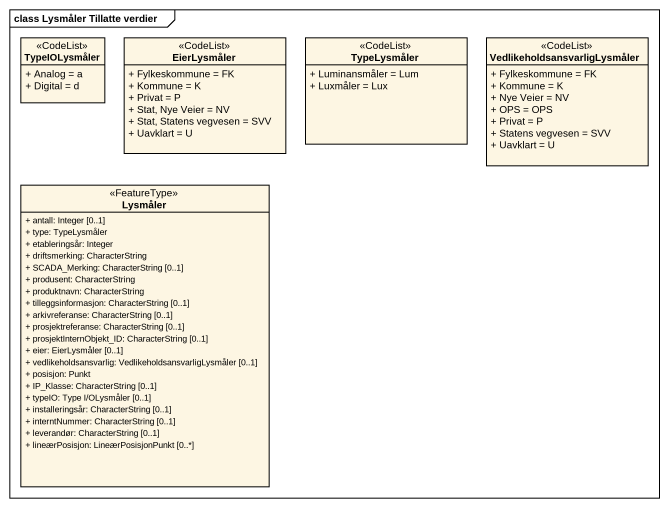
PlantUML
@startuml
mainframe class Lysmåler Tillatte verdier
hide circle
hide empty members
skinparam classAttributeIconSize 0
class TypeIOLysmåler <<CodeList>> {
  + Analog = a
  + Digital = d
}
class EierLysmåler <<CodeList>> {
  + Fylkeskommune = FK
  + Kommune = K
  + Privat = P
  + Stat, Nye Veier = NV
  + Stat, Statens vegvesen = SVV
  + Uavklart = U
}
class TypeLysmåler <<CodeList>> {
  + Luminansmåler = Lum
  + Luxmåler = Lux
}
class "VedlikeholdsansvarligLysmåler" as VedlikeholdsansvarligLysmåle <<CodeList>> {
  + Fylkeskommune = FK
  + Kommune = K
  + Nye Veier = NV
  + OPS = OPS
  + Privat = P
  + Statens vegvesen = SVV
  + Uavklart = U
}
class Lysmåler <<FeatureType>> {
  + antall: Integer [0..1]
  + type: TypeLysmåler
  + etableringsår: Integer
  + driftsmerking: CharacterString
  + SCADA_Merking: CharacterString [0..1]
  + produsent: CharacterString
  + produktnavn: CharacterString
  + tilleggsinformasjon: CharacterString [0..1]
  + arkivreferanse: CharacterString [0..1]
  + prosjektreferanse: CharacterString [0..1]
  + prosjektInternObjekt_ID: CharacterString [0..1]
  + eier: EierLysmåler [0..1]
  + vedlikeholdsansvarlig: VedlikeholdsansvarligLysmåler [0..1]
  + posisjon: Punkt
  + IP_Klasse: CharacterString [0..1]
  + typeIO: Type I/OLysmåler [0..1]
  + installeringsår: CharacterString [0..1]
  + interntNummer: CharacterString [0..1]
  + leverandør: CharacterString [0..1]
  + lineærPosisjon: LineærPosisjonPunkt [0..*]
}
@enduml
